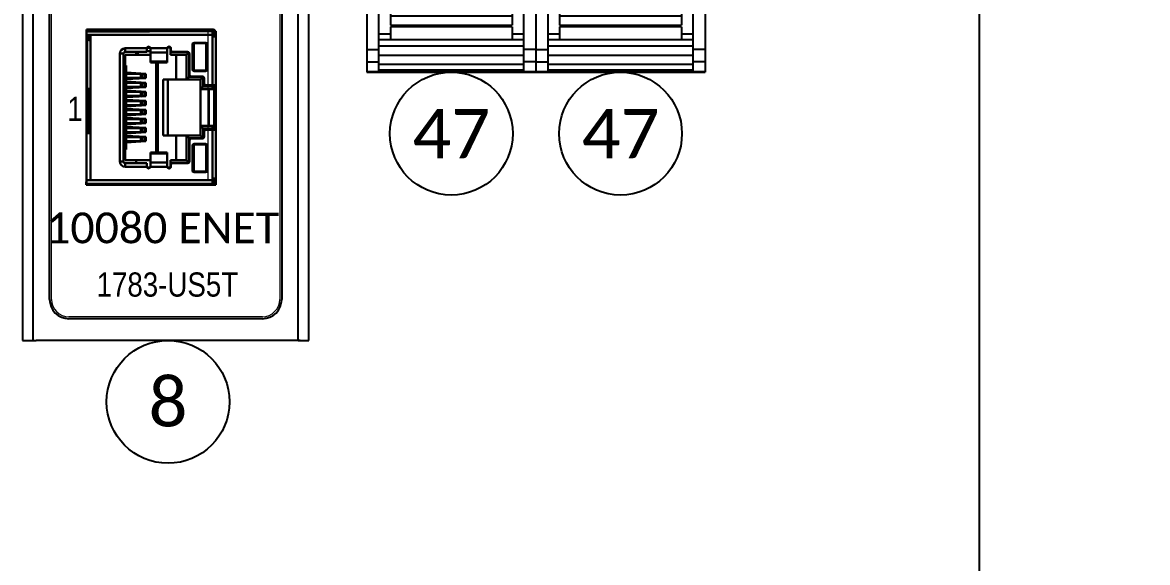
# Model space of a CAD drawing. Header units: inches. Extents: x 0 to 316, y -1 to 150.
# Drawn here: x 257.828 to 258.975, y 26.735 to 27.285 of the extents above; entities that cross this region are included whole.
import ezdxf
from ezdxf.enums import TextEntityAlignment as Align

# ---------------------------------------------------------------- set-up
doc = ezdxf.new("R2010")
doc.units = ezdxf.units.IN
doc.header["$MEASUREMENT"] = 0
doc.linetypes.add('HIDDEN2', pattern=[0.1875, 0.125, -0.0625])
doc.styles.add('Calibri', font='calibri.ttf')
doc.styles.get("Standard").update_dxf_attribs({"font": 'arial.ttf'})
doc.styles.add('尺寸标注Arial', font='arial.ttf', dxfattribs={"width": 0.7})

# ---------------------------------------------------------------- blocks, each defined once
blk = doc.blocks.new('AB 1783-US5T')
at = {"color": 2}
for p, q in [((-0.5925, 4.5177), (-0.5925, 0.0001)), ((-0.5493, 0.0001), (-0.5492, 4.5079)), ((0.5295, 0), (0.5295, 4.5079)), ((0.5728, 0), (0.5728, 4.5177)), ((-0.4823, 0.1673), (-0.4823, 4.3406)), ((0.4626, 4.3406), (0.4626, 0.1673)), ((0.0993, 0.0965), (0.0993, 0.0965)), ((0.3839, 0.0886), (-0.4035, 0.0886)), ((-0.5926, 0.0001), (-0.5493, 0.0001)), ((-0.5571, 0.0001), (-0.5374, 0.0001)), ((-0.5374, 0.0001), (-0.5374, 0)), ((0.5374, 0), (-0.5374, 0)), ((0.5295, 0), (0.5728, 0))]:
    blk.add_line(p, q, dxfattribs=at)
at = {"color": 2, "linetype": 'Continuous', "lineweight": 15}
for p, q in [((-0.4744, 0.1673), (-0.4744, 4.3406)), ((0.4547, 4.3406), (0.4547, 0.1673)), ((0.1638, 1.2665), (-0.3302, 1.2665)), ((-0.3302, 1.2665), (-0.3302, 0.6539)), ((0.1638, 0.6539), (0.1638, 1.2665)), ((-0.3302, 0.6539), (0.1638, 0.6539)), ((0.3839, 0.0965), (-0.4035, 0.0965))]:
    blk.add_line(p, q, dxfattribs=at)
at = {"color": 2, "linetype": 'Continuous', "lineweight": 30}
for p, q in [((-0.3319, 1.2662), (-0.3317, 1.2517)), ((0.1771, 1.2662), (-0.3319, 1.2662)), ((-0.3319, 1.2626), (-0.293, 1.2625)), ((-0.2966, 1.2591), (-0.3318, 1.2591)), ((-0.3317, 1.2445), (-0.3317, 1.2589)), ((-0.3317, 1.2556), (0.1804, 1.2587)), ((-0.3317, 1.2445), (-0.3317, 1.2372)), ((0.1804, 1.2442), (-0.3317, 1.2442)), ((-0.3317, 1.2372), (-0.3317, 1.0386)), ((-0.3299, 1.2442), (-0.3299, 1.2297)), ((-0.3299, 1.2442), (-0.3227, 1.2442)), ((-0.3227, 1.237), (-0.3299, 1.237)), ((-0.3227, 1.2442), (-0.3155, 1.2442)), ((-0.3227, 1.2334), (-0.3227, 1.2442)), ((-0.3155, 1.2442), (-0.3155, 1.2334)), ((-0.313, 1.2611), (-0.3125, 1.2665)), ((-0.2455, 1.2641), (-0.2874, 1.2641)), ((-0.2874, 1.2641), (-0.2874, 1.2587)), ((-0.2768, 1.2662), (-0.2737, 1.2641)), ((-0.2455, 1.2587), (-0.2455, 1.2641)), ((-0.24, 1.2625), (-0.1973, 1.2625)), ((-0.1973, 1.2591), (-0.2364, 1.2591)), ((-0.1973, 1.2591), (-0.1973, 1.2625)), ((-0.1973, 1.2587), (-0.1973, 1.2591)), ((-0.1822, 1.2608), (-0.1816, 1.2662)), ((-0.0931, 1.2608), (-0.1822, 1.2608)), ((-0.0937, 1.2662), (-0.0931, 1.2608)), ((-0.078, 1.2625), (-0.0382, 1.2625)), ((-0.078, 1.2625), (-0.078, 1.2591)), ((-0.078, 1.2591), (-0.078, 1.2587)), ((-0.0418, 1.2591), (-0.078, 1.2591)), ((0.0093, 1.2641), (-0.0326, 1.2641)), ((-0.0326, 1.2641), (-0.0326, 1.2587)), ((0.0093, 1.2587), (0.0093, 1.2641)), ((0.0148, 1.2625), (0.0575, 1.2625)), ((0.0575, 1.2591), (0.0184, 1.2591)), ((0.0395, 1.2659), (0.0732, 1.2659)), ((0.0395, 1.2625), (0.0395, 1.2659)), ((0.0575, 1.2591), (0.0575, 1.2625)), ((0.0575, 1.2587), (0.0575, 1.2591)), ((0.0726, 1.2608), (0.0732, 1.2662)), ((0.1617, 1.2608), (0.0726, 1.2608)), ((0.1611, 1.2662), (0.1617, 1.2608)), ((0.1804, 1.2659), (0.1612, 1.2659)), ((0.1804, 1.2587), (0.1804, 1.2442)), ((0.1804, 1.2587), (0.1877, 1.2587)), ((0.1877, 1.2514), (0.1804, 1.2514)), ((0.1804, 1.0384), (0.1804, 1.2442)), ((0.1877, 1.2424), (0.1808, 1.2424)), ((0.184, 1.2387), (0.1877, 1.2424)), ((0.1877, 1.2587), (0.1949, 1.2587)), ((0.1877, 1.2478), (0.1877, 1.2587)), ((0.1949, 1.2478), (0.1877, 1.2478)), ((0.1877, 1.2442), (0.1877, 1.2478)), ((0.1877, 1.2442), (0.1949, 1.2442)), ((0.1877, 1.2424), (0.1877, 1.2442)), ((0.1877, 1.2424), (0.1877, 1.2379)), ((0.1877, 1.237), (0.1877, 1.2379)), ((0.1897, 1.237), (0.1949, 1.237)), ((0.1949, 1.2587), (0.1949, 1.2478)), ((0.1949, 1.2442), (0.1949, 1.2478)), ((0.1949, 1.237), (0.1949, 1.2442)), ((0.1949, 1.237), (0.1949, 1.0384)), ((-0.3299, 1.0239), (-0.3299, 1.2297)), ((-0.3227, 1.2279), (-0.3296, 1.2279)), ((-0.3263, 1.2243), (-0.3227, 1.2279)), ((-0.3155, 1.2334), (-0.3227, 1.2334)), ((-0.3227, 1.2297), (-0.3227, 1.2334)), ((-0.3227, 1.2297), (-0.3155, 1.2297)), ((-0.3227, 1.2279), (-0.3227, 1.2297)), ((-0.3227, 1.2279), (-0.3227, 1.2235)), ((-0.3227, 1.2225), (-0.3227, 1.2235)), ((-0.3207, 1.2225), (-0.3155, 1.2225)), ((-0.3155, 1.2297), (-0.3155, 1.2334)), ((-0.3155, 1.2225), (-0.3155, 1.2297)), ((-0.3155, 1.2225), (-0.3155, 1.0239)), ((-0.0719, 1.1909), (-0.0859, 1.1909)), ((-0.0855, 1.192), (-0.0723, 1.192)), ((-0.0024, 1.192), (0.0095, 1.192)), ((0.0095, 1.173), (0.0095, 1.192)), ((0.0991, 1.2044), (0.0991, 1.1034)), ((0.102, 1.0976), (0.102, 1.2102)), ((0.1045, 1.2106), (0.1551, 1.2106)), ((0.1045, 1.0985), (0.1045, 1.2106)), ((0.1522, 1.2117), (0.1063, 1.2117)), ((0.1439, 1.2117), (0.1439, 1.2106)), ((0.1554, 1.2109), (0.1439, 1.2109)), ((0.1551, 1.2106), (0.1551, 1.0985)), ((0.1551, 1.2095), (0.1574, 1.2095)), ((0.1584, 1.1914), (0.1551, 1.1914)), ((0.1595, 1.1925), (0.1566, 1.1896)), ((0.1586, 1.1917), (0.1586, 1.2079)), ((0.1595, 1.1034), (0.1595, 1.2044)), ((-0.1964, 0.7286), (-0.1964, 1.1674)), ((-0.1964, 1.1674), (-0.1819, 1.1674)), ((-0.1819, 1.1674), (-0.1819, 0.7286)), ((-0.1747, 1.1891), (-0.0861, 1.1891)), ((-0.1747, 1.1746), (-0.1747, 1.1891)), ((-0.0861, 1.1746), (-0.1747, 1.1746)), ((-0.1745, 1.1622), (-0.1297, 1.1622)), ((-0.1745, 1.1622), (-0.1745, 0.7339)), ((-0.1297, 1.1622), (-0.1297, 1.1746)), ((-0.1237, 1.1631), (-0.1297, 1.1631)), ((-0.1297, 1.1622), (-0.0717, 1.1622)), ((-0.1237, 1.1746), (-0.1237, 1.1631)), ((-0.0717, 1.1631), (-0.1237, 1.1631)), ((-0.0861, 1.1891), (-0.0861, 1.1746)), ((-0.0717, 1.1775), (-0.0861, 1.1775)), ((-0.0717, 1.1891), (-0.003, 1.1891)), ((-0.0717, 1.1721), (-0.0717, 1.1891)), ((-0.003, 1.1721), (-0.0717, 1.1721)), ((-0.0717, 1.1348), (-0.0717, 1.1721)), ((-0.003, 1.1891), (-0.003, 1.1721)), ((-0.003, 1.1721), (-0.003, 1.1348)), ((0.0095, 1.173), (0.0847, 1.173)), ((0.0095, 1.173), (0.0095, 1.1622)), ((0.0095, 1.1622), (0.0749, 1.1622)), ((0.0115, 1.1819), (0.0115, 1.1891)), ((0.0801, 1.1746), (0.0187, 1.1746)), ((0.0333, 1.0619), (0.0333, 1.1622)), ((0.0852, 1.1725), (0.0749, 1.1622)), ((0.0749, 1.1622), (0.0749, 1.0619)), ((0.0857, 1.172), (0.0857, 1.0727)), ((0.0874, 1.0817), (0.0874, 1.1674)), ((0.102, 1.1822), (0.1045, 1.1822)), ((0.1551, 1.1824), (0.1566, 1.1824)), ((0.1551, 1.1524), (0.1566, 1.1524)), ((0.1595, 1.1896), (0.1566, 1.1896)), ((0.1566, 1.1896), (0.1566, 1.0976)), ((-0.1745, 1.1188), (-0.1709, 1.1188)), ((-0.1709, 0.7772), (-0.1709, 1.1188)), ((-0.0717, 1.1348), (-0.003, 1.1348)), ((-0.0717, 1.131), (-0.0717, 1.1348)), ((-0.0717, 1.131), (-0.003, 1.131)), ((-0.0484, 0.765), (-0.0484, 1.131)), ((-0.0411, 1.131), (-0.0411, 0.765)), ((-0.003, 1.1348), (-0.003, 1.131)), ((0.102, 1.1275), (0.1045, 1.1275)), ((0.1551, 1.1177), (0.1566, 1.1177)), ((0.1566, 1.0996), (0.1551, 1.0996)), ((-0.1709, 1.0901), (-0.0899, 1.0856)), ((-0.1107, 1.0847), (-0.1709, 1.0847)), ((-0.1107, 1.0684), (-0.1709, 1.0684)), ((-0.0899, 1.0675), (-0.1709, 1.063)), ((-0.1635, 1.0634), (-0.1688, 1.0684)), ((-0.1655, 1.0684), (-0.1672, 1.0669)), ((-0.1565, 1.0893), (-0.1565, 1.0847)), ((-0.1517, 1.0641), (-0.1471, 1.0684)), ((-0.1439, 1.0847), (-0.1439, 1.0886)), ((-0.1265, 1.0684), (-0.1298, 1.0653)), ((-0.1175, 1.0871), (-0.1175, 1.0847)), ((-0.1107, 1.0684), (-0.1107, 1.0847)), ((-0.1107, 1.0847), (-0.1066, 1.0847)), ((-0.1066, 1.0684), (-0.1107, 1.0684)), ((-0.1102, 1.0664), (-0.1081, 1.0684)), ((-0.1066, 1.0847), (-0.1066, 1.0684)), ((-0.1066, 1.0847), (-0.1032, 1.0847)), ((-0.1032, 1.0684), (-0.1066, 1.0684)), ((-0.1049, 1.0847), (-0.1049, 1.0864)), ((-0.1027, 1.0829), (-0.1032, 1.0847)), ((-0.1027, 1.0702), (-0.1032, 1.0684)), ((-0.0942, 1.0829), (-0.1027, 1.0829)), ((-0.0942, 1.0702), (-0.1027, 1.0702)), ((-0.0942, 1.0702), (-0.0942, 1.0829)), ((-0.0899, 1.0856), (-0.0899, 1.0675)), ((-0.0194, 0.8342), (-0.0194, 1.0619)), ((0.0333, 1.0619), (-0.0194, 1.0619)), ((-0.0014, 0.8342), (-0.0014, 1.0619)), ((0.0749, 1.0619), (0.0333, 1.0619)), ((0.0857, 1.0727), (0.0749, 1.0619)), ((0.1327, 1.0619), (0.0749, 1.0619)), ((0.0857, 1.0727), (0.1436, 1.0727)), ((0.1398, 1.0745), (0.0946, 1.0745)), ((0.102, 1.0976), (0.1439, 1.0976)), ((0.1551, 1.0985), (0.1045, 1.0985)), ((0.1063, 1.0962), (0.1522, 1.0962)), ((0.1436, 1.0727), (0.1327, 1.0619)), ((0.1327, 1.0619), (0.1327, 1.0221)), ((0.1436, 1.0727), (0.1436, 1.033)), ((0.1439, 1.0985), (0.1439, 1.0976)), ((0.1439, 1.0976), (0.1439, 1.0962)), ((0.147, 1.0456), (0.147, 1.0673)), ((-0.3317, 1.0386), (-0.3317, 0.6521)), ((-0.3317, 1.0167), (-0.3227, 1.0077)), ((-0.3155, 1.0239), (-0.3299, 1.0239)), ((-0.3227, 1.0239), (-0.3227, 1.0077)), ((-0.3227, 1.0077), (-0.3227, 0.8595)), ((-0.3155, 0.8432), (-0.3155, 1.0239)), ((-0.1709, 1.0534), (-0.0899, 1.0489)), ((-0.1709, 1.053), (-0.1655, 1.048)), ((-0.1107, 1.048), (-0.1709, 1.048)), ((-0.1107, 1.0317), (-0.1709, 1.0317)), ((-0.0899, 1.0308), (-0.1709, 1.0263)), ((-0.1709, 1.0167), (-0.0899, 1.0121)), ((-0.1709, 1.0162), (-0.1655, 1.0112)), ((-0.1107, 1.0112), (-0.1709, 1.0112)), ((-0.1688, 1.048), (-0.1672, 1.0495)), ((-0.1635, 1.0267), (-0.1688, 1.0317)), ((-0.1688, 1.0112), (-0.1672, 1.0128)), ((-0.1655, 1.0317), (-0.1672, 1.0301)), ((-0.1471, 1.048), (-0.1517, 1.0523)), ((-0.1517, 1.0273), (-0.1477, 1.0311)), ((-0.1471, 1.0112), (-0.1517, 1.0156)), ((-0.1483, 1.0317), (-0.1441, 1.0278)), ((-0.1441, 1.0519), (-0.1477, 1.0485)), ((-0.1441, 1.0152), (-0.1477, 1.0118)), ((-0.1299, 1.0144), (-0.1265, 1.0112)), ((-0.1298, 1.048), (-0.1266, 1.0509)), ((-0.1267, 1.0287), (-0.1298, 1.0317)), ((-0.1298, 1.0112), (-0.1282, 1.0128)), ((-0.1265, 1.0317), (-0.1282, 1.0301)), ((-0.1107, 1.0317), (-0.1107, 1.048)), ((-0.1107, 1.048), (-0.1066, 1.048)), ((-0.1066, 1.0317), (-0.1107, 1.0317)), ((-0.1107, 0.995), (-0.1107, 1.0112)), ((-0.1107, 1.0112), (-0.1066, 1.0112)), ((-0.1102, 1.0297), (-0.1081, 1.0317)), ((-0.1081, 1.0112), (-0.1102, 1.0133)), ((-0.1072, 1.0498), (-0.1092, 1.048)), ((-0.1072, 1.0131), (-0.1087, 1.0118)), ((-0.1066, 1.048), (-0.1066, 1.0317)), ((-0.1066, 1.048), (-0.1032, 1.048)), ((-0.1032, 1.0317), (-0.1066, 1.0317)), ((-0.1066, 1.0112), (-0.1066, 0.995)), ((-0.1066, 1.0112), (-0.1032, 1.0112)), ((-0.1027, 1.0461), (-0.1032, 1.048)), ((-0.1027, 1.0335), (-0.1032, 1.0317)), ((-0.1027, 1.0094), (-0.1032, 1.0112)), ((-0.0942, 1.0461), (-0.1027, 1.0461)), ((-0.0942, 1.0335), (-0.1027, 1.0335)), ((-0.0942, 1.0094), (-0.1027, 1.0094)), ((-0.0942, 1.0448), (-0.0899, 1.0488)), ((-0.0942, 1.0335), (-0.0942, 1.0461)), ((-0.0942, 1.008), (-0.0899, 1.012)), ((-0.0942, 0.9968), (-0.0942, 1.0094)), ((-0.0899, 1.0489), (-0.0899, 1.0308)), ((-0.0899, 1.0121), (-0.0899, 0.9941)), ((0.1436, 1.033), (0.1327, 1.0221)), ((0.1327, 1.0221), (0.1656, 1.0221)), ((0.1327, 0.8739), (0.1327, 1.0221)), ((0.1436, 1.033), (0.1768, 1.033)), ((0.1804, 1.0384), (0.1542, 1.0384)), ((0.1877, 1.0221), (0.1656, 1.0221)), ((0.1656, 1.0221), (0.1656, 0.8739)), ((0.1768, 1.033), (0.1768, 1.0384)), ((0.1768, 1.033), (0.1877, 1.0221)), ((0.1949, 1.0384), (0.1804, 1.0384)), ((0.1877, 1.0384), (0.1877, 1.0221)), ((0.1877, 1.0221), (0.1877, 0.8739)), ((0.1949, 0.8577), (0.1949, 1.0384)), ((-0.1107, 0.995), (-0.1709, 0.995)), ((-0.0899, 0.9941), (-0.1709, 0.9895)), ((-0.1709, 0.9799), (-0.0899, 0.9754)), ((-0.1709, 0.9795), (-0.1655, 0.9745)), ((-0.1107, 0.9745), (-0.1709, 0.9745)), ((-0.1635, 0.99), (-0.1688, 0.995)), ((-0.1688, 0.9745), (-0.1672, 0.976)), ((-0.1655, 0.995), (-0.1672, 0.9934)), ((-0.1517, 0.9906), (-0.1477, 0.9944)), ((-0.1471, 0.9745), (-0.1517, 0.9789)), ((-0.1483, 0.995), (-0.1441, 0.991)), ((-0.1441, 0.9784), (-0.1477, 0.9751)), ((-0.1299, 0.9776), (-0.1265, 0.9745)), ((-0.1267, 0.992), (-0.1298, 0.995)), ((-0.1298, 0.9745), (-0.1282, 0.976)), ((-0.1265, 0.995), (-0.1282, 0.9934)), ((-0.1066, 0.995), (-0.1107, 0.995)), ((-0.1107, 0.9582), (-0.1107, 0.9745)), ((-0.1107, 0.9745), (-0.1066, 0.9745)), ((-0.1102, 0.9929), (-0.1087, 0.9944)), ((-0.1081, 0.9745), (-0.1102, 0.9765)), ((-0.1093, 0.995), (-0.1073, 0.9931)), ((-0.1072, 0.9764), (-0.1087, 0.9751)), ((-0.1032, 0.995), (-0.1066, 0.995)), ((-0.1066, 0.9745), (-0.1066, 0.9582)), ((-0.1066, 0.9745), (-0.1032, 0.9745)), ((-0.1027, 0.9968), (-0.1032, 0.995)), ((-0.1027, 0.9727), (-0.1032, 0.9745)), ((-0.0942, 0.9968), (-0.1027, 0.9968)), ((-0.0942, 0.9727), (-0.1027, 0.9727)), ((-0.0899, 0.9941), (-0.0942, 0.9981)), ((-0.0942, 0.9713), (-0.0899, 0.9753)), ((-0.0942, 0.9601), (-0.0942, 0.9727)), ((-0.0899, 0.9754), (-0.0899, 0.9573)), ((-0.1107, 0.9582), (-0.1709, 0.9582)), ((-0.0899, 0.9573), (-0.1709, 0.9528)), ((-0.1709, 0.9432), (-0.0899, 0.9387)), ((-0.1709, 0.9428), (-0.1655, 0.9378)), ((-0.1107, 0.9378), (-0.1709, 0.9378)), ((-0.1107, 0.9215), (-0.1709, 0.9215)), ((-0.0899, 0.9206), (-0.1709, 0.9161)), ((-0.1635, 0.9532), (-0.1688, 0.9582)), ((-0.1688, 0.9378), (-0.1672, 0.9393)), ((-0.1635, 0.9165), (-0.1688, 0.9215)), ((-0.1655, 0.9582), (-0.1672, 0.9567)), ((-0.1655, 0.9215), (-0.1672, 0.92)), ((-0.1517, 0.9539), (-0.1477, 0.9577)), ((-0.1471, 0.9378), (-0.1517, 0.9421)), ((-0.1517, 0.9172), (-0.1477, 0.921)), ((-0.1483, 0.9582), (-0.1441, 0.9543)), ((-0.1483, 0.9215), (-0.1441, 0.9176)), ((-0.1441, 0.9417), (-0.1477, 0.9383)), ((-0.1299, 0.9409), (-0.1265, 0.9378)), ((-0.1267, 0.9553), (-0.1298, 0.9582)), ((-0.1298, 0.9378), (-0.1282, 0.9393)), ((-0.1267, 0.9186), (-0.1298, 0.9215)), ((-0.1265, 0.9582), (-0.1282, 0.9567)), ((-0.1265, 0.9215), (-0.1282, 0.92)), ((-0.1066, 0.9582), (-0.1107, 0.9582)), ((-0.1107, 0.9215), (-0.1107, 0.9378)), ((-0.1107, 0.9378), (-0.1066, 0.9378)), ((-0.1066, 0.9215), (-0.1107, 0.9215)), ((-0.1102, 0.9562), (-0.1087, 0.9577)), ((-0.1081, 0.9378), (-0.1102, 0.9398)), ((-0.1102, 0.9195), (-0.1087, 0.921)), ((-0.1093, 0.9582), (-0.1073, 0.9564)), ((-0.1093, 0.9215), (-0.1073, 0.9197)), ((-0.1072, 0.9397), (-0.1087, 0.9383)), ((-0.1032, 0.9582), (-0.1066, 0.9582)), ((-0.1066, 0.9378), (-0.1066, 0.9215)), ((-0.1066, 0.9378), (-0.1032, 0.9378)), ((-0.1032, 0.9215), (-0.1066, 0.9215)), ((-0.1027, 0.9601), (-0.1032, 0.9582)), ((-0.1027, 0.936), (-0.1032, 0.9378)), ((-0.1027, 0.9233), (-0.1032, 0.9215)), ((-0.0942, 0.9601), (-0.1027, 0.9601)), ((-0.0942, 0.936), (-0.1027, 0.936)), ((-0.0942, 0.9233), (-0.1027, 0.9233)), ((-0.0899, 0.9574), (-0.0942, 0.9614)), ((-0.0942, 0.9346), (-0.0899, 0.9386)), ((-0.0942, 0.9233), (-0.0942, 0.936)), ((-0.0899, 0.9207), (-0.0942, 0.9247)), ((-0.0899, 0.9387), (-0.0899, 0.9206)), ((-0.1709, 0.9065), (-0.0899, 0.902)), ((-0.1709, 0.9061), (-0.1655, 0.9011)), ((-0.1107, 0.9011), (-0.1709, 0.9011)), ((-0.1107, 0.8848), (-0.1709, 0.8848)), ((-0.0899, 0.8839), (-0.1709, 0.8794)), ((-0.1688, 0.9011), (-0.1672, 0.9026)), ((-0.1635, 0.8798), (-0.1688, 0.8848)), ((-0.1655, 0.8848), (-0.1672, 0.8833)), ((-0.1471, 0.9011), (-0.1517, 0.9054)), ((-0.1517, 0.8805), (-0.1477, 0.8842)), ((-0.1483, 0.8848), (-0.1441, 0.8809)), ((-0.1441, 0.905), (-0.1477, 0.9016)), ((-0.1299, 0.9042), (-0.1265, 0.9011)), ((-0.1298, 0.9011), (-0.1282, 0.9026)), ((-0.1267, 0.8819), (-0.1298, 0.8848)), ((-0.1265, 0.8848), (-0.1282, 0.8833)), ((-0.1107, 0.8848), (-0.1107, 0.9011)), ((-0.1107, 0.9011), (-0.1066, 0.9011)), ((-0.1066, 0.8848), (-0.1107, 0.8848)), ((-0.1081, 0.9011), (-0.1102, 0.9031)), ((-0.1102, 0.8828), (-0.1087, 0.8842)), ((-0.1093, 0.8848), (-0.1073, 0.8829)), ((-0.1072, 0.9029), (-0.1087, 0.9016)), ((-0.1066, 0.9011), (-0.1066, 0.8848)), ((-0.1066, 0.9011), (-0.1032, 0.9011)), ((-0.1032, 0.8848), (-0.1066, 0.8848)), ((-0.1027, 0.8993), (-0.1032, 0.9011)), ((-0.1027, 0.8866), (-0.1032, 0.8848)), ((-0.0942, 0.8993), (-0.1027, 0.8993)), ((-0.0942, 0.8866), (-0.1027, 0.8866)), ((-0.0942, 0.8979), (-0.0899, 0.9019)), ((-0.0942, 0.8866), (-0.0942, 0.8993)), ((-0.0899, 0.884), (-0.0942, 0.888)), ((-0.0899, 0.902), (-0.0899, 0.8839)), ((0.1436, 0.8631), (0.1327, 0.8739)), ((0.1656, 0.8739), (0.1327, 0.8739)), ((0.1327, 0.8739), (0.1327, 0.8342)), ((0.1656, 0.8739), (0.1877, 0.8739)), ((0.1768, 0.8631), (0.1877, 0.8739)), ((0.1877, 0.8739), (0.1877, 0.8577)), ((-0.3317, 0.8504), (-0.3227, 0.8595)), ((-0.3299, 0.8432), (-0.3155, 0.8432)), ((-0.3227, 0.8595), (-0.3227, 0.8432)), ((-0.3155, 0.8432), (-0.3155, 0.6521)), ((-0.1709, 0.8698), (-0.0899, 0.8653)), ((-0.1709, 0.8694), (-0.1655, 0.8644)), ((-0.1107, 0.8644), (-0.1709, 0.8644)), ((-0.1107, 0.8481), (-0.1709, 0.8481)), ((-0.0899, 0.8472), (-0.1709, 0.8427)), ((-0.1709, 0.8331), (-0.0899, 0.8285)), ((-0.1709, 0.8326), (-0.1655, 0.8276)), ((-0.1709, 0.8276), (-0.1107, 0.8276)), ((-0.1688, 0.8644), (-0.1672, 0.8659)), ((-0.1635, 0.8431), (-0.1688, 0.8481)), ((-0.1688, 0.8276), (-0.1672, 0.8292)), ((-0.1655, 0.8481), (-0.1672, 0.8465)), ((-0.1471, 0.8644), (-0.1517, 0.8687)), ((-0.1517, 0.8437), (-0.1477, 0.8475)), ((-0.1471, 0.8276), (-0.1517, 0.832)), ((-0.1483, 0.8481), (-0.1441, 0.8442)), ((-0.1441, 0.8683), (-0.1477, 0.8649)), ((-0.1299, 0.8675), (-0.1265, 0.8644)), ((-0.1299, 0.8308), (-0.1265, 0.8276)), ((-0.1298, 0.8644), (-0.1282, 0.8659)), ((-0.1267, 0.8451), (-0.1298, 0.8481)), ((-0.1107, 0.8481), (-0.1107, 0.8644)), ((-0.1107, 0.8644), (-0.1066, 0.8644)), ((-0.1066, 0.8481), (-0.1107, 0.8481)), ((-0.1107, 0.8114), (-0.1107, 0.8276)), ((-0.1107, 0.8276), (-0.1066, 0.8276)), ((-0.1081, 0.8644), (-0.1102, 0.8664)), ((-0.1081, 0.8276), (-0.1102, 0.8297)), ((-0.1093, 0.8481), (-0.1073, 0.8462)), ((-0.1066, 0.8644), (-0.1066, 0.8481)), ((-0.1066, 0.8644), (-0.1032, 0.8644)), ((-0.1032, 0.8481), (-0.1066, 0.8481)), ((-0.1066, 0.8276), (-0.1066, 0.8114)), ((-0.1032, 0.8276), (-0.1066, 0.8276)), ((-0.1027, 0.8625), (-0.1032, 0.8644)), ((-0.1027, 0.8499), (-0.1032, 0.8481)), ((-0.1027, 0.8258), (-0.1032, 0.8276)), ((-0.0942, 0.8625), (-0.1027, 0.8625)), ((-0.0942, 0.8499), (-0.1027, 0.8499)), ((-0.1027, 0.8258), (-0.0942, 0.8258)), ((-0.0942, 0.8499), (-0.0942, 0.8625)), ((-0.0899, 0.8473), (-0.0942, 0.8513)), ((-0.0942, 0.8132), (-0.0942, 0.8258)), ((-0.0899, 0.8653), (-0.0899, 0.8472)), ((-0.0899, 0.8285), (-0.0899, 0.8105)), ((-0.0194, 0.8342), (0.0333, 0.8342)), ((0.0333, 0.7339), (0.0333, 0.8342)), ((0.0749, 0.8342), (0.0333, 0.8342)), ((0.0857, 0.8233), (0.0749, 0.8342)), ((0.0749, 0.8342), (0.0749, 0.7339)), ((0.0749, 0.8342), (0.1327, 0.8342)), ((0.1436, 0.8233), (0.1327, 0.8342)), ((0.1436, 0.8631), (0.1436, 0.8233)), ((0.1768, 0.8631), (0.1436, 0.8631)), ((0.147, 0.8288), (0.147, 0.8504)), ((0.1542, 0.8577), (0.1804, 0.8577)), ((0.1768, 0.8577), (0.1768, 0.8631)), ((0.1804, 0.6518), (0.1804, 0.8577)), ((0.1804, 0.8577), (0.1949, 0.8577)), ((0.1949, 0.8577), (0.1949, 0.6591)), ((-0.1709, 0.8114), (-0.1107, 0.8114)), ((-0.0899, 0.8105), (-0.1709, 0.8059)), ((-0.1566, 0.8114), (-0.1566, 0.8067)), ((-0.1439, 0.8075), (-0.1439, 0.8114)), ((-0.1175, 0.8114), (-0.1175, 0.8089)), ((-0.1066, 0.8114), (-0.1107, 0.8114)), ((-0.1066, 0.8114), (-0.1032, 0.8114)), ((-0.1049, 0.8096), (-0.1049, 0.8114)), ((-0.1032, 0.8114), (-0.1027, 0.8132)), ((-0.0942, 0.8132), (-0.1027, 0.8132)), ((0.0857, 0.8233), (0.0857, 0.7241)), ((0.1436, 0.8233), (0.0857, 0.8233)), ((0.0874, 0.7286), (0.0874, 0.8143)), ((0.0946, 0.8215), (0.1398, 0.8215)), ((0.0991, 0.7926), (0.0991, 0.6916)), ((0.1439, 0.7984), (0.102, 0.7984)), ((0.102, 0.6858), (0.102, 0.7984)), ((0.1045, 0.6849), (0.1045, 0.7969)), ((0.1045, 0.7969), (0.1551, 0.7969)), ((0.1522, 0.7998), (0.1063, 0.7998)), ((0.1439, 0.7998), (0.1439, 0.7984)), ((0.1439, 0.7984), (0.1439, 0.7969)), ((0.1551, 0.7969), (0.1551, 0.6849)), ((0.1551, 0.7959), (0.1566, 0.7959)), ((0.1566, 0.6858), (0.1566, 0.7984)), ((0.1595, 0.6916), (0.1595, 0.7926)), ((-0.1709, 0.7772), (-0.1745, 0.7772)), ((-0.1297, 0.7339), (-0.1745, 0.7339)), ((-0.0717, 0.7339), (-0.1297, 0.7339)), ((-0.1297, 0.7214), (-0.1297, 0.7339)), ((-0.003, 0.765), (-0.0717, 0.765)), ((-0.0717, 0.7613), (-0.0717, 0.765)), ((-0.003, 0.7613), (-0.0717, 0.7613)), ((-0.0717, 0.7239), (-0.0717, 0.7613)), ((-0.003, 0.765), (-0.003, 0.7613)), ((-0.003, 0.7613), (-0.003, 0.7239)), ((0.0749, 0.7339), (0.0095, 0.7339)), ((0.0095, 0.7339), (0.0095, 0.723)), ((0.0852, 0.7235), (0.0749, 0.7339)), ((0.102, 0.7686), (0.1045, 0.7686)), ((0.1566, 0.7778), (0.1551, 0.7778)), ((0.1551, 0.7436), (0.1566, 0.7436)), ((-0.1819, 0.7286), (-0.1964, 0.7286)), ((-0.1747, 0.707), (-0.1747, 0.7214)), ((-0.1747, 0.7214), (-0.0861, 0.7214)), ((-0.0861, 0.707), (-0.1747, 0.707)), ((-0.0861, 0.7214), (-0.0861, 0.707)), ((-0.0723, 0.7041), (-0.0855, 0.7041)), ((-0.0717, 0.7239), (-0.003, 0.7239)), ((-0.0717, 0.707), (-0.0717, 0.7239)), ((-0.003, 0.707), (-0.0717, 0.707)), ((-0.003, 0.7239), (-0.003, 0.707)), ((0.0095, 0.7041), (-0.0024, 0.7041)), ((0.0095, 0.7041), (0.0095, 0.723)), ((0.0847, 0.723), (0.0095, 0.723)), ((0.0115, 0.707), (0.0115, 0.7142)), ((0.0187, 0.7214), (0.0801, 0.7214)), ((0.1045, 0.6873), (0.1551, 0.6873)), ((0.1439, 0.6858), (0.1439, 0.6873)), ((-0.3332, 0.6449), (-0.3332, 0.6377)), ((-0.3317, 0.6521), (0.1804, 0.6518)), ((-0.3317, 0.6377), (-0.3317, 0.6521)), ((0.1439, 0.6858), (0.102, 0.6858)), ((0.1522, 0.6844), (0.1063, 0.6844)), ((0.1439, 0.6844), (0.1439, 0.6858)), ((0.1804, 0.6518), (0.1804, 0.6374)), ((0.1804, 0.6446), (0.1877, 0.6446)), ((0.1877, 0.6536), (0.1808, 0.6536)), ((0.184, 0.6573), (0.1877, 0.6536)), ((0.1877, 0.6581), (0.1877, 0.6536)), ((0.1877, 0.6518), (0.1877, 0.6536)), ((0.1877, 0.6518), (0.1949, 0.6518)), ((0.1877, 0.6482), (0.1877, 0.6518)), ((0.1877, 0.6482), (0.1949, 0.6482)), ((0.1877, 0.6374), (0.1877, 0.6482)), ((0.1949, 0.6591), (0.1897, 0.6591)), ((0.1949, 0.6518), (0.1949, 0.6591)), ((0.1949, 0.6482), (0.1949, 0.6518)), ((0.1949, 0.6482), (0.1949, 0.6338)), ((-0.3317, 0.6377), (-0.3332, 0.6377)), ((0.1804, 0.6374), (-0.3332, 0.6374)), ((0.1948, 0.6338), (-0.3332, 0.6338)), ((-0.3328, 0.6374), (-0.3328, 0.6369)), ((-0.3328, 0.6369), (-0.3328, 0.6335)), ((-0.3328, 0.6369), (-0.2966, 0.6369)), ((-0.293, 0.6335), (-0.3328, 0.6335)), ((-0.1973, 0.6335), (-0.24, 0.6335)), ((-0.2364, 0.6369), (-0.1973, 0.6369)), ((-0.1973, 0.6369), (-0.1973, 0.6374)), ((-0.1973, 0.6335), (-0.1973, 0.6369)), ((-0.1822, 0.6353), (-0.0931, 0.6353)), ((-0.078, 0.6374), (-0.078, 0.6369)), ((-0.078, 0.6369), (-0.078, 0.6335)), ((-0.078, 0.6369), (-0.0418, 0.6369)), ((-0.0382, 0.6335), (-0.078, 0.6335)), ((0.0184, 0.6369), (0.0575, 0.6369)), ((0.0575, 0.6369), (0.0575, 0.6374)), ((0.0575, 0.6338), (0.0575, 0.6369)), ((0.0726, 0.6353), (0.1617, 0.6353)), ((0.1877, 0.6374), (0.1804, 0.6374)), ((0.1949, 0.6374), (0.1877, 0.6374))]:
    blk.add_line(p, q, dxfattribs=at)
at = {"color": 2, "linetype": 'Continuous', "lineweight": 30, "flags": 128}
blk.add_lwpolyline([(-0.2173, 1.2625), (-0.213, 1.2653), (-0.2117, 1.2662)], dxfattribs=at)
at = {"color": 2, "linetype": 'Continuous', "lineweight": 30}
for centre, radius, start, end in [((-0.2874, 1.2532), 0.0108, 90, 147.3024), ((-0.2455, 1.2532), 0.0108, 32.6976, 90), ((-0.0326, 1.2532), 0.0108, 90, 147.3024), ((0.0093, 1.2532), 0.0108, 32.6976, 90), ((0.1804, 1.2514), 0.0145, 30, 90), ((-0.0789, 1.1891), 0.00723, 0, 180), ((0.0042, 1.1891), 0.00723, 0, 180), ((0.1063, 1.2044), 0.00723, 90, 180), ((0.1522, 1.2044), 0.00723, 360, 90), ((-0.1747, 1.1674), 0.0217, 90, 180), ((-0.1747, 1.1674), 0.00723, 90, 180), ((0.0187, 1.1819), 0.00723, 180, 270), ((0.0801, 1.1674), 0.00723, 0, 90), ((0.1063, 1.1034), 0.00723, 180, 270), ((0.1522, 1.1034), 0.00723, 270, 360), ((0.0946, 1.0817), 0.00723, 180, 270), ((0.1398, 1.0673), 0.00723, 0, 90), ((0.1542, 1.0456), 0.00723, 180, 270), ((0.1398, 0.8288), 0.00723, 270, 360), ((0.1542, 0.8504), 0.00723, 90, 180), ((0.0946, 0.8143), 0.00723, 90, 180), ((0.1063, 0.7926), 0.00723, 90, 180), ((0.1522, 0.7926), 0.00723, 0, 90), ((-0.1747, 0.7286), 0.0217, 180, 270), ((-0.1747, 0.7286), 0.00723, 180, 270), ((-0.0789, 0.707), 0.00723, 180, 0), ((0.0042, 0.707), 0.00723, 180, 360), ((0.0187, 0.7142), 0.00723, 90, 180), ((0.0801, 0.7286), 0.00723, 270, 0), ((0.1063, 0.6916), 0.00723, 180, 270), ((0.1522, 0.6916), 0.00723, 270, 360)]:
    blk.add_arc(centre, radius, start, end, dxfattribs=at)
at = {"color": 2}
for centre, start, end in [((-0.4035, 0.1673), 180, 270), ((0.3839, 0.1673), 270, 0)]:
    blk.add_arc(centre, 0.0787, start, end, dxfattribs=at)
at = {"color": 2, "linetype": 'Continuous', "lineweight": 15}
for centre, start, end in [((-0.4035, 0.1673), 180, 270), ((0.3839, 0.1673), 270, 0)]:
    blk.add_arc(centre, 0.0709, start, end, dxfattribs=at)
at = {"color": 2, "linetype": 'Continuous', "lineweight": 30}
for points, knots in [([(-0.3137, 1.2589), (-0.3136, 1.259), (-0.3134, 1.2591), (-0.3132, 1.2599), (-0.3131, 1.2607), (-0.313, 1.2611)], [0, 0, 0, 0, 0.319946, 0.751427, 1, 1, 1, 1]), ([(-0.1828, 1.2587), (-0.1827, 1.2587), (-0.1826, 1.2588), (-0.1824, 1.2596), (-0.1822, 1.2605), (-0.1822, 1.2608)], [0, 0, 0, 0, 0.319946, 0.751427, 1, 1, 1, 1]), ([(-0.0931, 1.2608), (-0.093, 1.2604), (-0.0928, 1.2595), (-0.0926, 1.2588), (-0.0925, 1.2587), (-0.0924, 1.2587)], [0, 0, 0, 0, 0.319946, 0.751427, 1, 1, 1, 1]), ([(0.072, 1.2587), (0.0721, 1.2587), (0.0722, 1.2588), (0.0724, 1.2596), (0.0726, 1.2605), (0.0726, 1.2608)], [0, 0, 0, 0, 0.319946, 0.751427, 1, 1, 1, 1]), ([(0.1617, 1.2608), (0.1618, 1.2604), (0.162, 1.2595), (0.1622, 1.2588), (0.1623, 1.2587), (0.1624, 1.2587)], [0, 0, 0, 0, 0.3199458, 0.7514268, 1, 1, 1, 1]), ([(0.1804, 1.2442), (0.1805, 1.2436), (0.1806, 1.2424), (0.1816, 1.2408), (0.183, 1.2392), (0.1852, 1.2379), (0.1875, 1.2371), (0.189, 1.237), (0.1897, 1.237)], [0, 0, 0, 0, 0.130256, 0.259112, 0.415511, 0.597971, 0.811255, 1, 1, 1, 1]), ([(-0.3299, 1.2297), (-0.3299, 1.2292), (-0.3297, 1.228), (-0.3288, 1.2263), (-0.3273, 1.2247), (-0.3252, 1.2235), (-0.3228, 1.2227), (-0.3214, 1.2226), (-0.3207, 1.2225)], [0, 0, 0, 0, 0.130256, 0.259112, 0.415511, 0.597971, 0.811255, 1, 1, 1, 1]), ([(0.1897, 0.6591), (0.1886, 0.659), (0.1867, 0.6588), (0.1837, 0.6574), (0.1818, 0.6556), (0.1806, 0.6537), (0.1805, 0.6524), (0.1804, 0.6518)], [0, 0, 0, 0, 0.282953, 0.529476, 0.714694, 0.870839, 1, 1, 1, 1]), ([(-0.1822, 0.6353), (-0.1822, 0.6357), (-0.1824, 0.6366), (-0.1826, 0.6373), (-0.1827, 0.6374), (-0.1828, 0.6374)], [0, 0, 0, 0, 0.319946, 0.751427, 1, 1, 1, 1]), ([(-0.0924, 0.6374), (-0.0925, 0.6373), (-0.0927, 0.6372), (-0.0929, 0.6364), (-0.093, 0.6356), (-0.0931, 0.6353)], [0, 0, 0, 0, 0.3199458, 0.7514268, 1, 1, 1, 1]), ([(0.0726, 0.6353), (0.0726, 0.6357), (0.0724, 0.6366), (0.0722, 0.6373), (0.0721, 0.6374), (0.072, 0.6374)], [0, 0, 0, 0, 0.319946, 0.751427, 1, 1, 1, 1]), ([(0.1624, 0.6374), (0.1623, 0.6373), (0.1621, 0.6372), (0.1619, 0.6364), (0.1618, 0.6356), (0.1617, 0.6353)], [0, 0, 0, 0, 0.319946, 0.751427, 1, 1, 1, 1])]:
    blk.add_open_spline(points, degree=3, knots=knots, dxfattribs=at)
at = {"color": 2, "insert": (-0.4099, 0.9916), "char_height": 0.098425, "attachment_point": 1, "style": '尺寸标注Arial'}
blk.add_mtext_dynamic_manual_height_columns('{\\fArial Narrow|b0|i0|c0|p34;\\W1;1}', width=0.230071, gutter_width=0.689, heights=[0], dxfattribs=at)
at = {"color": 2, "insert": (-0.291, 0.2768), "char_height": 0.098425, "attachment_point": 1, "line_spacing_factor": 0.8}
blk.add_mtext('{\\fArial Narrow|b0|i0|c0|p34;1783-US5T}', dxfattribs=at)
blk = doc.blocks.new('IE-TO-RJ45-FJ-A')
at = {"color": 2}
for p, q in [((0.689, 1.1723), (0, 1.1723)), ((0, 1.1723), (0, -1.1723)), ((0.689, 1.1723), (0.689, -1.1723)), ((0.689, 1.1723), (0.689, -1.1723)), ((0.689, 1.1329), (0, 1.1329)), ((0.689, 1.125), (0, 1.125)), ((0.689, 1.1053), (0, 1.1053)), ((0.5413, 0.9538), (0.187, 0.9538)), ((0.187, 0.9538), (0.187, 0.9144)), ((0.5807, 0.9144), (0.5413, 0.9538)), ((0.2657, 0.8852), (0, 0.8852)), ((0.187, 0.9144), (0.5177, 0.9144)), ((0.2657, 0.9026), (0.2657, 0.8081)), ((0.4232, 0.9026), (0.4232, 0.8081)), ((0.5295, 0.8852), (0.4232, 0.8852)), ((0.5295, 0.9026), (0.5295, 0.8081)), ((0.5807, 0.7963), (0.5807, 0.9144)), ((0.689, 0.8852), (0.5807, 0.8852)), ((0.2657, 0.8458), (0, 0.8458)), ((0, 0.8458), (0.0492, 0.8458)), ((0, 0.8261), (0.0492, 0.8261)), ((0.0492, 0.8458), (0.0492, 0.7687)), ((0.2657, 0.8317), (0.0492, 0.8317)), ((0.5295, 0.8458), (0.4232, 0.8458)), ((0.5295, 0.8317), (0.4232, 0.8317)), ((0.689, 0.8458), (0.5807, 0.8458)), ((0.6398, 0.8317), (0.5807, 0.8317)), ((0.689, 0.8458), (0.6398, 0.8458)), ((0.6398, 0.8458), (0.6398, 0.5994)), ((0.689, 0.8261), (0.6398, 0.8261)), ((0.0768, 0.7963), (0.0374, 0.7569)), ((0.075, 0.7946), (0.0492, 0.7946)), ((0.0652, 0.7848), (0.0652, 0.5246)), ((0.5177, 0.7963), (0.0768, 0.7963)), ((0.5413, 0.7569), (0.5807, 0.7963)), ((0.6398, 0.7946), (0.579, 0.7946)), ((0, 0.7708), (0.0492, 0.7708)), ((0.0374, 0.7569), (0.0374, 0.5246)), ((0.0886, 0.5994), (0.0886, 0.7451)), ((0.6398, 0.7569), (0.1004, 0.7569)), ((0.1924, 0.7333), (0.1437, 0.7333)), ((0.1437, 0.5994), (0.1437, 0.7333)), ((0.1477, 0.5994), (0.1477, 0.7333)), ((0.1713, 0.5994), (0.1713, 0.7333)), ((0.1924, 0.7333), (0.1924, 0.5994)), ((0.2657, 0.7451), (0.2657, 0.5994)), ((0.4232, 0.5994), (0.4232, 0.7451)), ((0.4966, 0.7333), (0.4966, 0.5994)), ((0.5452, 0.7333), (0.4966, 0.7333)), ((0.5177, 0.5994), (0.5177, 0.7333)), ((0.5413, 0.5994), (0.5413, 0.7333)), ((0.5452, 0.5994), (0.5452, 0.7333)), ((0.689, 0.7708), (0.6398, 0.7708)), ((0.1437, 0.7313), (0.0886, 0.7313)), ((0.0965, 0.7083), (0.0886, 0.7083)), ((0.0965, 0.7313), (0.0965, 0.6782)), ((0.2657, 0.7313), (0.1924, 0.7313)), ((0.4966, 0.7313), (0.4232, 0.7313)), ((0.6398, 0.7313), (0.5452, 0.7313)), ((0.5925, 0.7313), (0.5925, 0.6782)), ((0.6398, 0.7083), (0.5925, 0.7083)), ((0.0965, 0.6782), (0.1437, 0.6782)), ((0.1924, 0.6782), (0.2657, 0.6782)), ((0.4232, 0.6782), (0.4966, 0.6782)), ((0.5452, 0.6782), (0.5925, 0.6782)), ((0, 0.6014), (0.0374, 0.6014)), ((0.6516, 0.5994), (0.0886, 0.5994)), ((0.6237, 0.5994), (0.6237, 0.5246)), ((0.689, 0.6014), (0.6398, 0.6014)), ((0.6516, 0.5994), (0.6516, 0.5246)), ((0, 0.5634), (0.0374, 0.5634)), ((0.689, 0.5634), (0.6516, 0.5634)), ((0, 0.5362), (0.0374, 0.5362)), ((0.689, 0.5246), (0, 0.5246)), ((0.689, 0.5049), (0, 0.5049)), ((0.689, 0.5362), (0.6516, 0.5362)), ((0.689, -0.8139), (0, -0.8139)), ((0.689, -0.8336), (0, -0.8336)), ((0, -0.8452), (0.0492, -0.8452)), ((0.0492, -1.1692), (0.0492, -0.8336)), ((0.0965, -0.8567), (0.0492, -0.8567)), ((0.0965, -0.8336), (0.0965, -0.9813)), ((0.1476, -0.8336), (0.1476, -0.8947)), ((0.2067, -0.8336), (0.2067, -0.8817)), ((0.4823, -0.8553), (0.2067, -0.8553)), ((0.4823, -0.8336), (0.4823, -0.8817)), ((0.5413, -0.8336), (0.5413, -0.8947)), ((0.5925, -0.8336), (0.5925, -0.9813)), ((0.6398, -0.8567), (0.5925, -0.8567)), ((0.6398, -1.1692), (0.6398, -0.8336)), ((0.689, -0.8452), (0.6398, -0.8452)), ((0, -0.8724), (0.0492, -0.8724)), ((0, -0.9104), (0.0492, -0.9104)), ((0.5413, -0.8947), (0.1476, -0.8947)), ((0.4823, -0.871), (0.2067, -0.871)), ((0.2067, -0.8817), (0.4823, -0.8817)), ((0.689, -0.8724), (0.6398, -0.8724)), ((0.689, -0.9104), (0.6398, -0.9104)), ((0.5925, -0.9439), (0.0965, -0.9439)), ((0.0965, -0.9813), (0.5925, -0.9813)), ((0.0965, -0.9872), (0.0965, -1.0403)), ((0.5925, -0.9872), (0.0965, -0.9872)), ((0.5925, -0.9872), (0.5925, -1.0403)), ((0.0965, -1.0173), (0.0492, -1.0173)), ((0.6398, -1.0403), (0.0492, -1.0403)), ((0.6398, -1.0173), (0.5925, -1.0173)), ((0, -1.0798), (0.0492, -1.0798)), ((0.6398, -1.0659), (0.0492, -1.0659)), ((0.6398, -1.0659), (0.0492, -1.0659)), ((0.689, -1.0798), (0.6398, -1.0798)), ((0, -1.1305), (0.0492, -1.1305)), ((0.6398, -1.1036), (0.0492, -1.1036)), ((0.6398, -1.1407), (0.0492, -1.1407)), ((0.689, -1.1305), (0.6398, -1.1305)), ((0.689, -1.171), (0, -1.171)), ((0, -1.1723), (0.689, -1.1723)), ((0.6398, -1.1634), (0.0492, -1.1634)), ((0.6398, -1.1692), (0.0492, -1.1692))]:
    blk.add_line(p, q, dxfattribs=at)
for centre, start, end in [((0.2539, 0.9026), 0, 90), ((0.435, 0.9026), 90, 180), ((0.5177, 0.9026), 0, 90), ((0.2539, 0.8081), 270, 0), ((0.435, 0.8081), 180, 270), ((0.5177, 0.8081), 270, 0), ((0.1004, 0.7451), 90, 180), ((0.2539, 0.7451), 0, 90), ((0.435, 0.7451), 90, 180)]:
    blk.add_arc(centre, 0.0118, start, end, dxfattribs=at)
at = {"color": 3, "style": 'Calibri'}
for tag, p in [('LINE_1', (0.157, -0.1162)), ('LINE_2', (0.3445, -0.1162)), ('LINE_3', (0.532, -0.1162))]:
    blk.add_attdef(tag, text='', height=0.125, rotation=90, dxfattribs=at).set_placement(p, align=Align.MIDDLE_CENTER)
blk = doc.blocks.new('Reference Number')
at = {"color": 6, "linetype": 'Continuous'}
blk.add_circle((0, 0), 0.125, dxfattribs=at)
at = {"color": 6, "linetype": 'Continuous', "style": 'Calibri'}
blk.add_attdef('REFERENCE_#', text='', height=0.1, dxfattribs=at).set_placement((0, 0), align=Align.MIDDLE_CENTER)

msp = doc.modelspace()

# ---------------------------------------------------------------- linework, layer by layer
at = {"linetype": 'Continuous'}
msp.add_lwpolyline([(258.80367, 38.81235), (259.86725, 38.81235), (259.86725, 26.27441), (258.80367, 26.27441)], close=True, dxfattribs=at)

# ---------------------------------------------------------------- block references
at = {"linetype": 'Continuous', "xscale": 0.2504457935124523, "yscale": 0.2504457935124523, "zscale": 0.2504457935124523}
msp.add_blockref('AB 1783-US5T', (257.97623, 26.96092), dxfattribs=at)
at = {"xscale": 0.2504457935124523, "yscale": 0.2504457935124523, "zscale": 0.2504457935124523}
for p, values in [((258.1788, 27.52791), {'LINE_1': '2260.002.C', 'LINE_2': 'MCE01.12080.02', 'LINE_3': 'PLANT.TBD.NA'}), ((258.35136, 27.52791), {'LINE_1': '2260.005.C', 'LINE_2': 'PLANT.10080.NA', 'LINE_3': 'MCE01.1008.01'})]:
    msp.add_blockref('IE-TO-RJ45-FJ-A', p, dxfattribs=at).add_auto_attribs(values)
at = {"color": 7, "linetype": 'HIDDEN2', "ltscale": 2, "xscale": 0.5008915870249045, "yscale": 0.5008915870249045, "zscale": 0.5008915870249045}
for p, values in [((258.26508, 27.17171), {'REFERENCE_#': '47'}), ((258.43763, 27.17171), {'REFERENCE_#': '47'}), ((257.97623, 26.89831), {'REFERENCE_#': '8'})]:
    msp.add_blockref('Reference Number', p, dxfattribs=at).add_auto_attribs(values)

# ---------------------------------------------------------------- texts
at = {"color": 3, "linetype": 'Continuous', "style": 'Calibri'}
msp.add_text('10080 ENET', height=0.031306, dxfattribs=at).set_placement((257.97069, 27.07567), align=Align.MIDDLE_CENTER)

doc.saveas('drawing.dxf')
